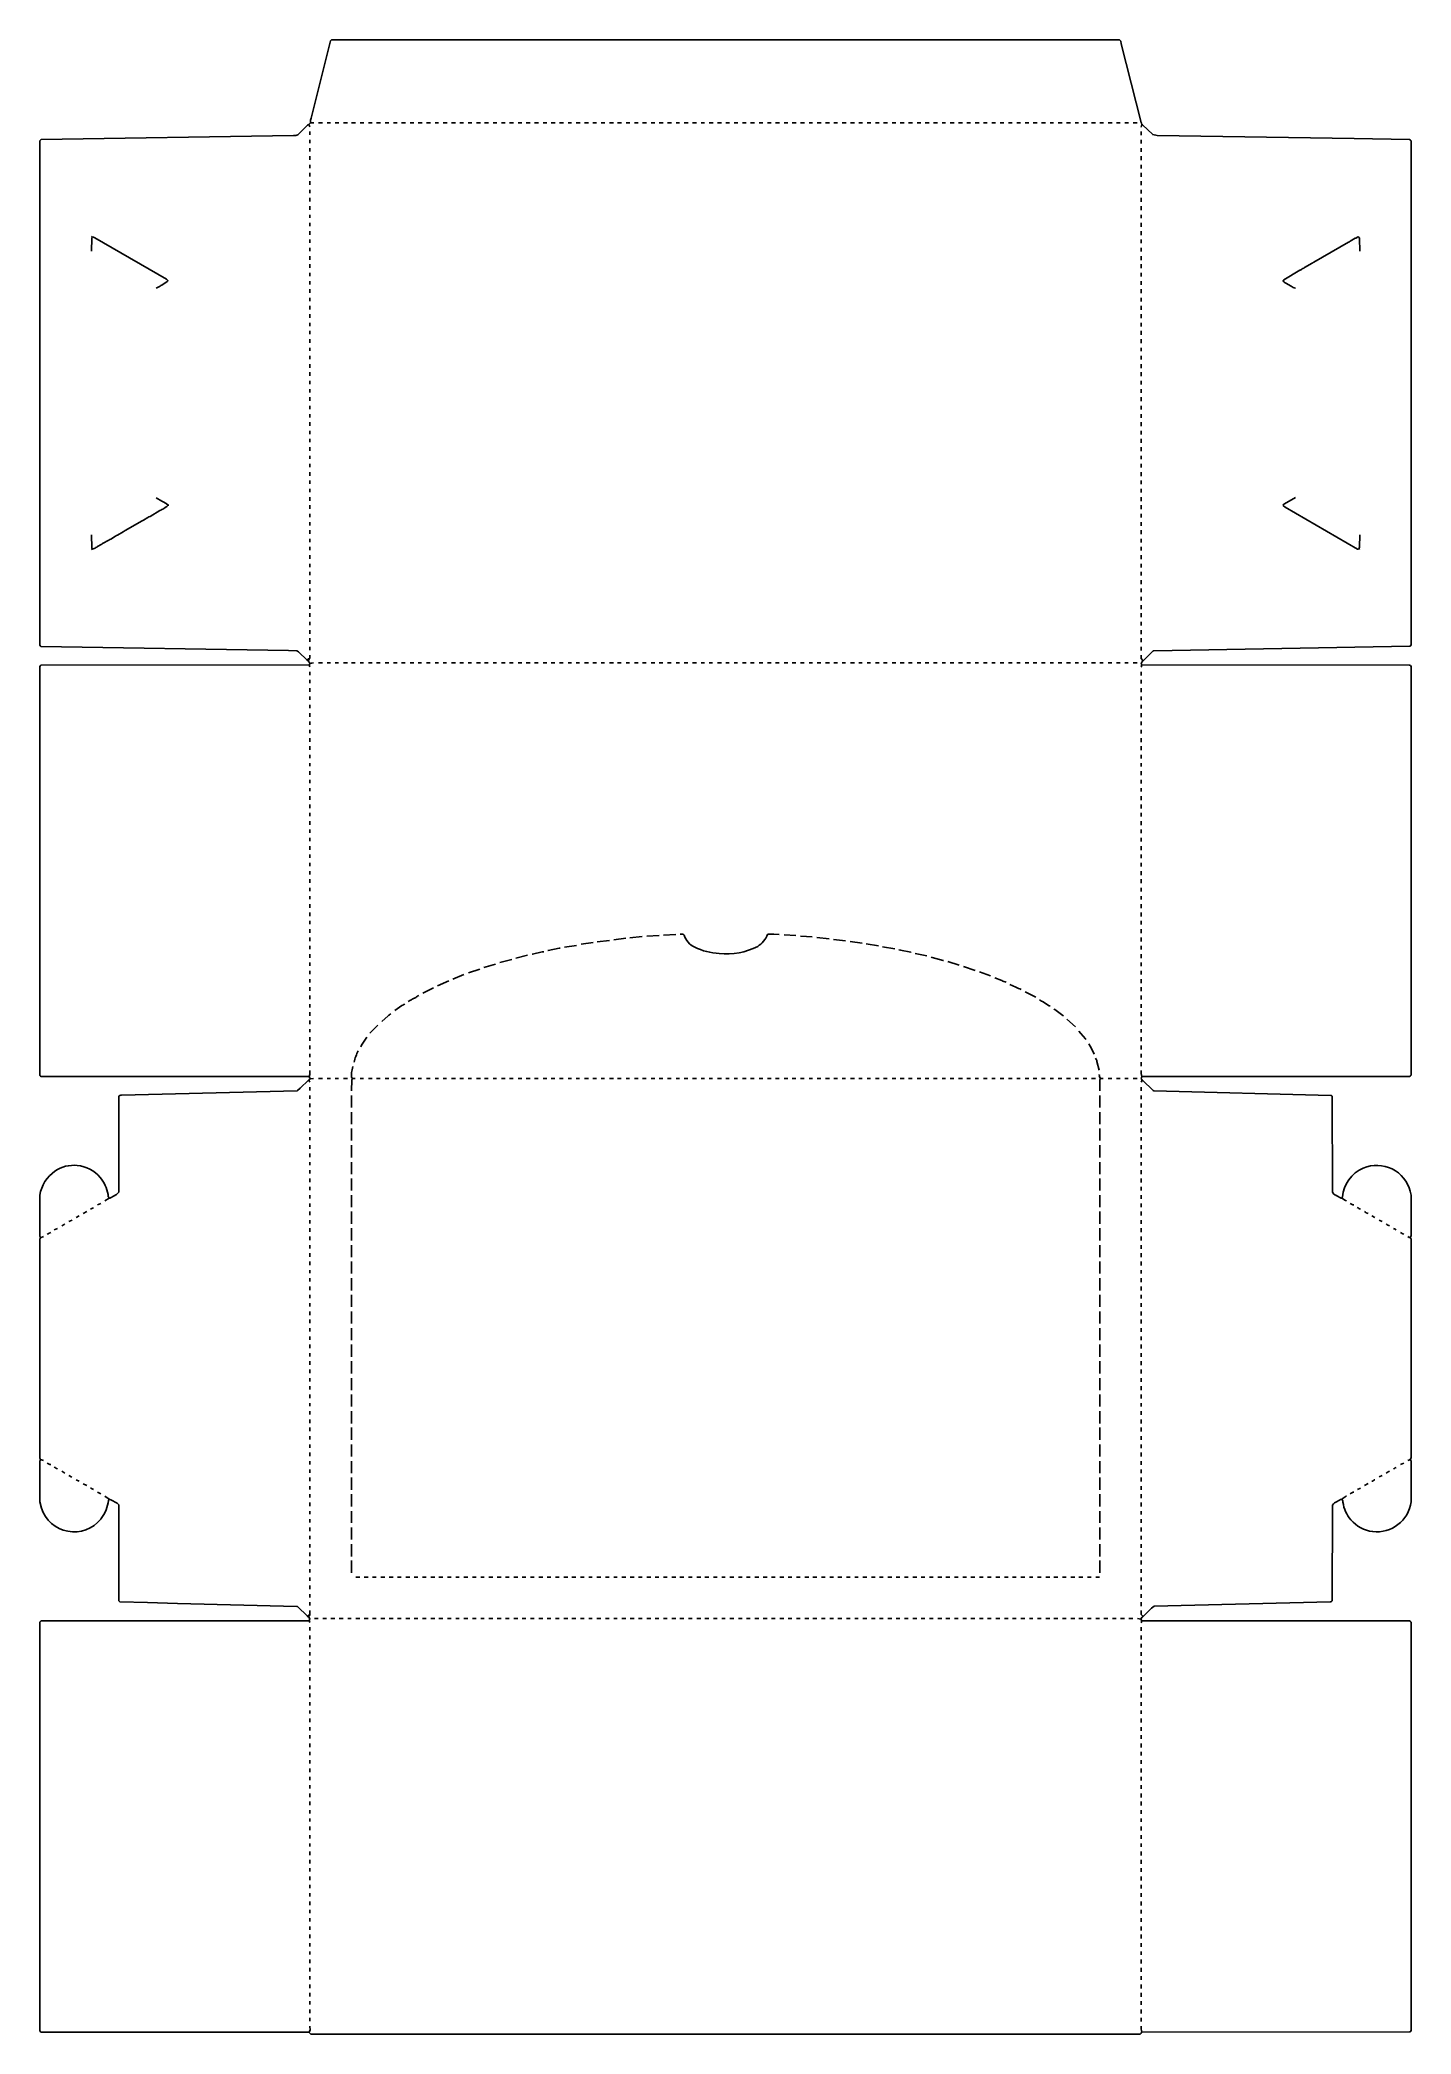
# Model space of a CAD drawing. Extents: x 449 to 4346, y 658 to 6327.
import ezdxf

# ---------------------------------------------------------------- set-up
doc = ezdxf.new("R2010")
doc.units = 0
doc.layers.get('0').update_dxf_attribs({"linetype": 'CONTINUOUS'})

msp = doc.modelspace()

# ---------------------------------------------------------------- linework, layer by layer
at = {"color": 7, "linetype": 'CONTINUOUS'}
for points in [[(3579, 6079), (3581, 6086), (3579.769231, 6089.846154), (3578.517241, 6092.206897), (3522.352941, 6316.088235), (3520.647059, 6322.911765, 0.298037), (3517, 6327), (1278, 6327), (1276, 6325), (1275, 6324), (1219.647059, 6104.088235), (1218.439024, 6098.95122), (1218, 6091)], [(1217, 4554), (1211, 4562, -0.618034), (1209, 4564), (1183.7602, 4587.750208, 0.110228), (1178.979245, 4590.522642), (1155.992068, 4591.508192), (452, 4603), (449, 4606), (449, 6040, -0.26959), (453.013866, 6043.514682), (1170.040984, 6055.54918, 0.150416), (1181.9, 6057.2), (1207, 6082, -0.162278), (1213, 6086), (1218, 6091), (1228, 6091)], [(1216, 6080, 0.085094), (1213, 6086)], [(3581, 4550), (3579, 4554), (3581, 4558), (3584, 4562), (3584.9, 4562.2), (3611, 4588), (3612, 4589, -0.137601), (3615.020755, 4590.522642), (4341.978351, 4603.476289, 0.268338), (4346, 4607), (4346, 6040, 0.24841), (4340.985739, 6043.515125), (4184.007932, 6046.491808), (3623.959016, 6055.54918), (3611.846154, 6057.769231), (3582.534442, 6085.501188), (3581, 6086)], [(779, 5621), (788.9, 5626.2, 0.06304), (793.1, 5628.8), (795.9, 5630.2), (811, 5640), (812, 5641), (813, 5643), (809, 5647), (629.9, 5749.8), (605.1, 5764.2, 0.079039), (598, 5767), (596, 5769)], [(4017, 5621, -0.09184), (4004.9, 5626.8), (3990.195122, 5635.243902, -0.146176), (3982, 5643), (3984, 5645), (4030, 5672), (4031.1, 5672.8, 0.067868), (4038, 5677, 0.129316), (4043.1, 5679.8), (4064.9, 5692.2, 0.113019), (4069, 5695), (4069.9, 5695.2), (4168, 5752, 0.129316), (4173.1, 5754.8), (4187, 5763, 0.133925), (4194, 5767, -0.421676), (4199.513869, 5761.986861), (4200, 5726)], [(596, 4877), (598, 4879, 0.134311), (608, 4884, 0.129316), (613.1, 4886.8), (622.9, 4892.2, 0.113019), (627, 4895), (645, 4905, -0.079147), (651, 4908), (664, 4916, -0.079147), (670, 4919), (686.1, 4928.8, 0.089283), (691, 4932), (740.1, 4959.8, 0.118981), (743, 4962), (756, 4969, -0.079147), (762, 4972), (790, 4989, 0.129316), (795.1, 4991.8, 0.066502), (814, 5004)], [(815, 5004), (814, 5004), (807.804878, 5008.756098), (788.9, 5019.8), (786.153846, 5021.230769, 0.079161), (779, 5025)], [(4198, 4880), (4194, 4879), (3988.195122, 4998.243902), (3983, 5002, -0.522041), (3986, 5008), (4017, 5026)], [(1217, 3374), (1214, 3380), (453.000655, 3380.499343, -0.215388), (449, 3383), (449, 4546), (451.9, 4549.3), (1214, 4550, -0.150174), (1217, 4554), (1217.9, 4554.2), (1221.06, 4555.58), (1227, 4556)], [(3581, 3380), (4340.999344, 3380.499342, 0.187227), (4346, 3384), (4346, 4546, 0.252112), (4340.999344, 4549.500658), (3581, 4550), (3580.2, 4547.9, 0.113888), (3579, 4544)], [(2269, 3785), (2277, 3785), (2280, 3782, 0.201393), (2309.9, 3747.8, 0.094156), (2379.959016, 3729.54918, 0.144938), (2489, 3750, 0.15877), (2517, 3784), (2518, 3785), (2535.029183, 3784.466926), (2550, 3784)], [(3195, 3648, -0.065348), (3182.9, 3652.7), (3163, 3661)], [(3238, 3628, -0.064861), (3223.1, 3634.2), (3206, 3642)], [(1458, 3568), (1478, 3582, 0.162817), (1483, 3585), (1486, 3586)], [(1496, 3593), (1502, 3597, 0.129316), (1507.1, 3599.8), (1517, 3605, -0.09805), (1526, 3610)], [(3320, 3581), (3317.206897, 3581.517241), (3298.153846, 3593.230769), (3295.846154, 3594.769231, 0.072242), (3290, 3598)], [(1421, 3537), (1439, 3553, -0.105075), (1446, 3558)], [(1342, 3421, -0.07166), (1354, 3453)], [(3459, 3398), (3453.3, 3423.1, 0.113066), (3449, 3432)], [(634, 3027), (646, 3034), (648, 3034), (661.9, 3042.2), (663, 3043, -0.120666), (667, 3045), (668, 3046), (673, 3051), (673.498162, 3322.998175, -0.376939), (681.011351, 3327.511892), (1179.982192, 3339.480822), (1181, 3340), (1189, 3347), (1212.1, 3369.7), (1214, 3370, -0.150174), (1217, 3374), (1227, 3375)], [(1214, 3380, -0.079246), (1216.5, 3386), (1216, 3397)], [(1216, 3364), (1215.2, 3366.1, -0.113888), (1214, 3370)], [(3461, 3339), (3461.484404, 3370.985321), (3463, 3375, -0.201951), (3460, 3386)], [(4162, 3027), (4159.088235, 3027.352941), (4149, 3034), (4147.1, 3034.3), (4133.1, 3042.2), (4131.9, 3042.8, -0.165104), (4122.498169, 3051.001818), (4122, 3324), (4119.1, 3326.2), (4117.911765, 3326.647059), (3615.06599, 3339.923858), (3612.846154, 3340.769231), (3582.758472, 3369.750144), (3582, 3370), (3580.2, 3373.1), (3579, 3376), (3580, 3377), (3581, 3378), (3581, 3380, -0.09541), (3579, 3397)], [(3579, 3364, 0.079147), (3582, 3370)], [(646, 3034), (645.769231, 3034.846154), (643.42, 3039.06), (642.58, 3044.94, 0.139968), (620.247059, 3093.211765, 0.19872), (555.053846, 3127.430769, 0.178744), (491.9, 3111.2, 0.208453), (449, 3043), (449, 2926, -0.120666), (451, 2922, -0.120666), (449, 2918), (449, 2295, -0.120666), (451, 2291, -0.120666), (449, 2287), (449, 2171), (453.352941, 2153.088235, 0.59528), (622, 2122), (623, 2124, 0.144383), (643.8, 2175.1), (646, 2179)], [(4344, 2922, -0.165541), (4346, 2927), (4346, 3043), (4343.615385, 3053.923077, 0.458177), (4210.1, 3119.8, 0.271406), (4151, 3038, 0.120666), (4149, 3034)], [(593, 3003), (597, 3005, -0.120666), (601, 3007)], [(4202, 3003, -0.070776), (4193, 3008)], [(511, 2956, 0.093395), (520, 2961)], [(4224, 2991, -0.134311), (4214, 2996)], [(4264, 2968, -0.099319), (4255, 2972)], [(4285, 2956, -0.144467), (4275, 2961)], [(4304, 2944), (4298.846154, 2946.769231, 0.092595), (4296, 2948)], [(470, 2932, 0.162817), (475, 2935), (480, 2937)], [(4149, 2179), (4151.615385, 2173.923077), (4152.384615, 2170.076923, 0.146892), (4174.76, 2119.82, 0.185043), (4236.94, 2086.58, 0.409353), (4346, 2171), (4346, 2287, -0.120666), (4344, 2291, -0.165541), (4346, 2296), (4346, 2918, -0.120666), (4344, 2922, -0.145017), (4337, 2925)], [(4325, 2932, -0.070776), (4316, 2937)], [(499, 2265, -0.070776), (490, 2270)], [(4296, 2265, 0.129316), (4301.1, 2267.8), (4304, 2269)], [(4337, 2289), (4339.1, 2289.8, -0.138157), (4344, 2291)], [(561, 2230, -0.099319), (552, 2234)], [(4275, 2253), (4281, 2256, -0.145376), (4285, 2258)], [(601, 2206), (595.846154, 2208.769231, 0.092595), (593, 2210)], [(1214, 1833), (1214.8, 1835.1, 0.134904), (1216, 1839), (1212, 1844, -0.618034), (1210, 1846), (1181.153846, 1873.230769), (1178.951475, 1874.05377), (839.988649, 1882.511892), (755.011351, 1884.488108), (676, 1887), (673, 1890), (673, 2163), (669, 2167), (650.9, 2176.8), (646, 2179), (634, 2187)], [(3578, 1838), (3578.2, 1838.9), (3582, 1843, 0.184026), (3584, 1846), (3585, 1846), (3607, 1868), (3608, 1869), (3616.012803, 1874.513495), (4116.985739, 1886.484875, 0.238611), (4121.501838, 1890.001825), (4122.498162, 2161.998175, -0.165745), (4135.9, 2172.2, -0.071976), (4149, 2179), (4150.1, 2179.8), (4161.1, 2186.8), (4162, 2187)], [(4173, 2194), (4175.9, 2195.3, -0.066731), (4183, 2199)], [(1216, 1828), (1214, 1833), (453.000655, 1832.500657, 0.271463), (449, 1829), (449, 667), (452, 664), (1214, 664), (1214, 663), (1219, 658), (3576, 658, 0.087559), (3581, 664), (4341.999345, 664.499343, 0.271463), (4346, 668), (4346, 1829, 0.252112), (4340.999344, 1832.500658), (3581, 1833), (3580.2, 1830.9, 0.113888), (3579, 1827)], [(1214, 664, -0.162817), (1217, 669), (1216, 681)], [(3581, 664, -0.09541), (3579, 681)]]:
    msp.add_lwpolyline(points, format="xyb", dxfattribs=at)
for points in [[(1216, 6057), (1216, 6067)], [(1241, 6091), (1252, 6091)], [(1265, 6091), (1275, 6091)], [(1288, 6091), (1299, 6091)], [(1312, 6091), (1323, 6091)], [(1335, 6091), (1346, 6091)], [(1359, 6091), (1370, 6091)], [(1383, 6091), (1393, 6091)], [(1406, 6091), (1417, 6091)], [(1430, 6091), (1441, 6091)], [(1454, 6091), (1464, 6091)], [(1477, 6091), (1488, 6091)], [(1501, 6091), (1512, 6091)], [(1524, 6091), (1535, 6091)], [(1548, 6091), (1559, 6091)], [(1572, 6091), (1582, 6091)], [(1595, 6091), (1606, 6091)], [(1619, 6091), (1630, 6091)], [(1642, 6091), (1653, 6091)], [(1666, 6091), (1677, 6091)], [(1690, 6091), (1701, 6091)], [(1713, 6091), (1724, 6091)], [(1737, 6091), (1748, 6091)], [(1761, 6091), (1771, 6091)], [(1784, 6091), (1795, 6091)], [(1808, 6091), (1819, 6091)], [(1831, 6091), (1842, 6091)], [(1855, 6091), (1866, 6091)], [(1879, 6091), (1890, 6091)], [(1902, 6091), (1913, 6091)], [(1926, 6091), (1937, 6091)], [(1950, 6091), (1960, 6091)], [(1973, 6091), (1984, 6091)], [(1997, 6091), (2008, 6091)], [(2020, 6091), (2031, 6091)], [(2044, 6091), (2055, 6091)], [(2068, 6091), (2079, 6091)], [(2091, 6091), (2102, 6091)], [(2115, 6091), (2126, 6091)], [(2139, 6091), (2149, 6091)], [(2162, 6091), (2173, 6091)], [(2186, 6091), (2197, 6091)], [(2209, 6091), (2220, 6091)], [(2233, 6091), (2244, 6091)], [(2257, 6091), (2267, 6091)], [(2280, 6091), (2291, 6091)], [(2304, 6091), (2315, 6091)], [(2328, 6091), (2338, 6091)], [(2351, 6091), (2362, 6091)], [(2375, 6091), (2386, 6091)], [(2398, 6091), (2409, 6091)], [(2422, 6091), (2433, 6091)], [(2446, 6091), (2456, 6091)], [(2469, 6091), (2480, 6091)], [(2493, 6091), (2504, 6091)], [(2517, 6091), (2527, 6091)], [(2540, 6091), (2551, 6091)], [(2564, 6091), (2575, 6091)], [(2587, 6091), (2598, 6091)], [(2611, 6091), (2622, 6091)], [(2635, 6091), (2645, 6091)], [(2658, 6091), (2669, 6091)], [(2682, 6091), (2693, 6091)], [(2705, 6091), (2716, 6091)], [(2729, 6091), (2740, 6091)], [(2753, 6091), (2764, 6091)], [(2776, 6091), (2787, 6091)], [(2800, 6091), (2811, 6091)], [(2824, 6091), (2834, 6091)], [(2847, 6091), (2858, 6091)], [(2871, 6091), (2882, 6091)], [(2894, 6091), (2905, 6091)], [(2918, 6091), (2929, 6091)], [(2942, 6091), (2953, 6091)], [(2965, 6091), (2976, 6091)], [(2989, 6091), (3000, 6091)], [(3013, 6091), (3023, 6091)], [(3036, 6091), (3047, 6091)], [(3060, 6091), (3071, 6091)], [(3083, 6091), (3094, 6091)], [(3107, 6091), (3118, 6091)], [(3131, 6091), (3141, 6091)], [(3154, 6091), (3165, 6091)], [(3178, 6091), (3189, 6091)], [(3202, 6091), (3212, 6091)], [(3225, 6091), (3236, 6091)], [(3249, 6091), (3260, 6091)], [(3272, 6091), (3283, 6091)], [(3296, 6091), (3307, 6091)], [(3320, 6091), (3330, 6091)], [(3343, 6091), (3354, 6091)], [(3367, 6091), (3378, 6091)], [(3391, 6091), (3401, 6091)], [(3414, 6091), (3425, 6091)], [(3438, 6091), (3449, 6091)], [(3461, 6091), (3472, 6091)], [(3485, 6091), (3496, 6091)], [(3509, 6091), (3519, 6091)], [(3532, 6091), (3543, 6091)], [(3556, 6091), (3567, 6091)], [(3579, 6056), (3579, 6067)], [(1216, 6033), (1216, 6043)], [(1216, 6010), (1216, 6019)], [(3579, 6032), (3579, 6043)], [(3579, 6009), (3579, 6019)], [(1216, 5986), (1216, 5996)], [(1216, 5962), (1216, 5972)], [(3579, 5985), (3579, 5996)], [(3579, 5961), (3579, 5972)], [(1216, 5939), (1216, 5949)], [(1216, 5915), (1216, 5925)], [(1216, 5891), (1216, 5901)], [(3579, 5938), (3579, 5949)], [(3579, 5914), (3579, 5925)], [(3579, 5890), (3579, 5901)], [(1216, 5868), (1216, 5878)], [(1216, 5844), (1216, 5854)], [(3579, 5867), (3579, 5878)], [(3579, 5843), (3579, 5854)], [(1216, 5821), (1216, 5830)], [(1216, 5797), (1216, 5807)], [(1216, 5773), (1216, 5783)], [(3579, 5820), (3579, 5830)], [(3579, 5796), (3579, 5807)], [(3579, 5772), (3579, 5783)], [(596, 5726), (596.486505, 5762.987197), (598, 5767)], [(1216, 5750), (1216, 5760)], [(1216, 5726), (1216, 5736)], [(3579, 5749), (3579, 5760)], [(3579, 5725), (3579, 5736)], [(1216, 5702), (1216, 5712)], [(1216, 5679), (1216, 5689)], [(3579, 5701), (3579, 5712)], [(3579, 5678), (3579, 5689)], [(1216, 5655), (1216, 5665)], [(1216, 5632), (1216, 5641)], [(1216, 5608), (1216, 5618)], [(3579, 5654), (3579, 5665)], [(3579, 5631), (3579, 5641)], [(3579, 5607), (3579, 5618)], [(1216, 5584), (1216, 5594)], [(1216, 5561), (1216, 5571)], [(3579, 5583), (3579, 5594)], [(3579, 5560), (3579, 5571)], [(1216, 5537), (1216, 5547)], [(1216, 5513), (1216, 5523)], [(1216, 5490), (1216, 5500)], [(3579, 5536), (3579, 5547)], [(3579, 5512), (3579, 5523)], [(3579, 5489), (3579, 5500)], [(1216, 5466), (1216, 5476)], [(1216, 5443), (1216, 5452)], [(3579, 5465), (3579, 5476)], [(3579, 5442), (3579, 5452)], [(1216, 5419), (1216, 5429)], [(1216, 5395), (1216, 5405)], [(3579, 5418), (3579, 5429)], [(3579, 5394), (3579, 5405)], [(1216, 5372), (1216, 5382)], [(1216, 5348), (1216, 5358)], [(1216, 5325), (1216, 5334)], [(3579, 5371), (3579, 5382)], [(3579, 5347), (3579, 5358)], [(3579, 5324), (3579, 5334)], [(1216, 5301), (1216, 5311)], [(1216, 5277), (1216, 5287)], [(3579, 5300), (3579, 5311)], [(3579, 5276), (3579, 5287)], [(1216, 5254), (1216, 5263)], [(1216, 5230), (1216, 5240)], [(1216, 5206), (1216, 5216)], [(3579, 5253), (3579, 5263)], [(3579, 5229), (3579, 5240)], [(3579, 5205), (3579, 5216)], [(1216, 5183), (1216, 5193)], [(1216, 5159), (1216, 5169)], [(3579, 5182), (3579, 5193)], [(3579, 5158), (3579, 5169)], [(1216, 5136), (1216, 5145)], [(1216, 5112), (1216, 5122)], [(3579, 5135), (3579, 5145)], [(3579, 5111), (3579, 5122)], [(1216, 5088), (1216, 5098)], [(1216, 5065), (1216, 5074)], [(1216, 5041), (1216, 5051)], [(3579, 5087), (3579, 5098)], [(3579, 5064), (3579, 5074)], [(3579, 5040), (3579, 5051)], [(1216, 5017), (1216, 5027)], [(1216, 4994), (1216, 5004)], [(3579, 5016), (3579, 5027)], [(3579, 4993), (3579, 5004)], [(1216, 4970), (1216, 4980)], [(1216, 4947), (1216, 4956)], [(1216, 4923), (1216, 4933)], [(3579, 4969), (3579, 4980)], [(3579, 4946), (3579, 4956)], [(3579, 4922), (3579, 4933)], [(598, 4879), (597.8, 4879.9), (596.486505, 4883.012803), (596, 4920)], [(1216, 4899), (1216, 4909)], [(1216, 4876), (1216, 4886)], [(3579, 4898), (3579, 4909)], [(3579, 4875), (3579, 4886)], [(4199, 4878), (4198, 4880), (4198.3, 4881.9), (4199.514264, 4885.013493), (4200, 4920)], [(1216, 4852), (1216, 4862)], [(1216, 4828), (1216, 4838)], [(3579, 4851), (3579, 4862)], [(3579, 4827), (3579, 4838)], [(1216, 4805), (1216, 4815)], [(1216, 4781), (1216, 4791)], [(1216, 4758), (1216, 4767)], [(3579, 4804), (3579, 4815)], [(3579, 4780), (3579, 4791)], [(3579, 4757), (3579, 4767)], [(1216, 4734), (1216, 4744)], [(1216, 4710), (1216, 4720)], [(3579, 4733), (3579, 4744)], [(3579, 4709), (3579, 4720)], [(1216, 4687), (1216, 4697)], [(1216, 4663), (1216, 4673)], [(1216, 4639), (1216, 4649)], [(3579, 4686), (3579, 4697)], [(3579, 4662), (3579, 4673)], [(3579, 4638), (3579, 4649)], [(1216, 4616), (1216, 4626)], [(1216, 4592), (1216, 4602)], [(3579, 4615), (3579, 4626)], [(3579, 4591), (3579, 4602)], [(1216, 4545), (1214, 4550)], [(1241, 4556), (1252, 4556)], [(1265, 4556), (1275, 4556)], [(1288, 4556), (1298, 4556)], [(1312, 4556), (1323, 4556)], [(1335, 4556), (1345, 4556)], [(1359, 4556), (1369, 4556)], [(1383, 4556), (1393, 4556)], [(1406, 4556), (1416, 4556)], [(1430, 4556), (1441, 4556)], [(1454, 4556), (1464, 4556)], [(1477, 4556), (1487, 4556)], [(1501, 4556), (1512, 4556)], [(1524, 4556), (1534, 4556)], [(1548, 4556), (1558, 4556)], [(1572, 4556), (1582, 4556)], [(1595, 4556), (1605, 4556)], [(1619, 4556), (1630, 4556)], [(1642, 4556), (1653, 4556)], [(1666, 4556), (1676, 4556)], [(1690, 4556), (1701, 4556)], [(1713, 4556), (1723, 4556)], [(1737, 4556), (1747, 4556)], [(1761, 4556), (1771, 4556)], [(1784, 4556), (1794, 4556)], [(1808, 4556), (1819, 4556)], [(1831, 4556), (1842, 4556)], [(1855, 4556), (1865, 4556)], [(1879, 4556), (1890, 4556)], [(1902, 4556), (1912, 4556)], [(1926, 4556), (1936, 4556)], [(1950, 4556), (1960, 4556)], [(1973, 4556), (1983, 4556)], [(1997, 4556), (2008, 4556)], [(2020, 4556), (2031, 4556)], [(2044, 4556), (2054, 4556)], [(2068, 4556), (2079, 4556)], [(2091, 4556), (2101, 4556)], [(2115, 4556), (2125, 4556)], [(2139, 4556), (2149, 4556)], [(2162, 4556), (2172, 4556)], [(2186, 4556), (2197, 4556)], [(2209, 4556), (2219, 4556)], [(2233, 4556), (2243, 4556)], [(2257, 4556), (2267, 4556)], [(2280, 4556), (2290, 4556)], [(2304, 4556), (2315, 4556)], [(2328, 4556), (2338, 4556)], [(2351, 4556), (2361, 4556)], [(2375, 4556), (2386, 4556)], [(2398, 4556), (2408, 4556)], [(2422, 4556), (2432, 4556)], [(2446, 4556), (2456, 4556)], [(2469, 4556), (2479, 4556)], [(2493, 4556), (2504, 4556)], [(2517, 4556), (2527, 4556)], [(2540, 4556), (2550, 4556)], [(2564, 4556), (2575, 4556)], [(2587, 4556), (2597, 4556)], [(2611, 4556), (2621, 4556)], [(2635, 4556), (2645, 4556)], [(2658, 4556), (2668, 4556)], [(2682, 4556), (2693, 4556)], [(2705, 4556), (2716, 4556)], [(2729, 4556), (2739, 4556)], [(2753, 4556), (2764, 4556)], [(2776, 4556), (2786, 4556)], [(2800, 4556), (2810, 4556)], [(2824, 4556), (2834, 4556)], [(2847, 4556), (2857, 4556)], [(2871, 4556), (2882, 4556)], [(2894, 4556), (2905, 4556)], [(2918, 4556), (2928, 4556)], [(2942, 4556), (2953, 4556)], [(2965, 4556), (2975, 4556)], [(2989, 4556), (2999, 4556)], [(3013, 4556), (3023, 4556)], [(3036, 4556), (3046, 4556)], [(3060, 4556), (3071, 4556)], [(3083, 4556), (3094, 4556)], [(3107, 4556), (3117, 4556)], [(3131, 4556), (3141, 4556)], [(3154, 4556), (3164, 4556)], [(3178, 4556), (3189, 4556)], [(3202, 4556), (3212, 4556)], [(3225, 4556), (3235, 4556)], [(3249, 4556), (3260, 4556)], [(3272, 4556), (3282, 4556)], [(3296, 4556), (3306, 4556)], [(3320, 4556), (3330, 4556)], [(3343, 4556), (3353, 4556)], [(3367, 4556), (3378, 4556)], [(3391, 4556), (3401, 4556)], [(3414, 4556), (3424, 4556)], [(3438, 4556), (3449, 4556)], [(3461, 4556), (3471, 4556)], [(3485, 4556), (3495, 4556)], [(3509, 4556), (3519, 4556)], [(3532, 4556), (3542, 4556)], [(3556, 4556), (3567, 4556)], [(3584, 4562), (3583.754098, 4562.795082), (3579, 4568), (3579, 4578)], [(1216, 4521), (1216, 4531)], [(1216, 4498), (1216, 4508)], [(1216, 4474), (1216, 4484)], [(3579, 4520), (3579, 4531)], [(3579, 4497), (3579, 4508)], [(3579, 4473), (3579, 4484)], [(1216, 4451), (1216, 4460)], [(1216, 4427), (1216, 4437)], [(3579, 4450), (3579, 4460)], [(3579, 4426), (3579, 4437)], [(1216, 4403), (1216, 4413)], [(1216, 4380), (1216, 4389)], [(1216, 4356), (1216, 4366)], [(3579, 4402), (3579, 4413)], [(3579, 4379), (3579, 4389)], [(3579, 4355), (3579, 4366)], [(1216, 4332), (1216, 4342)], [(1216, 4309), (1216, 4319)], [(3579, 4331), (3579, 4342)], [(3579, 4308), (3579, 4319)], [(1216, 4285), (1216, 4295)], [(1216, 4262), (1216, 4271)], [(3579, 4284), (3579, 4295)], [(3579, 4261), (3579, 4271)], [(1216, 4238), (1216, 4248)], [(1216, 4214), (1216, 4224)], [(1216, 4191), (1216, 4200)], [(3579, 4237), (3579, 4248)], [(3579, 4213), (3579, 4224)], [(3579, 4190), (3579, 4200)], [(1216, 4167), (1216, 4177)], [(1216, 4143), (1216, 4153)], [(3579, 4166), (3579, 4177)], [(3579, 4142), (3579, 4153)], [(1216, 4120), (1216, 4130)], [(1216, 4096), (1216, 4106)], [(1216, 4073), (1216, 4082)], [(3579, 4119), (3579, 4130)], [(3579, 4095), (3579, 4106)], [(3579, 4072), (3579, 4082)], [(1216, 4049), (1216, 4059)], [(1216, 4025), (1216, 4035)], [(3579, 4048), (3579, 4059)], [(3579, 4024), (3579, 4035)], [(1216, 4002), (1216, 4011)], [(1216, 3978), (1216, 3988)], [(3579, 4001), (3579, 4011)], [(3579, 3977), (3579, 3988)], [(1216, 3954), (1216, 3964)], [(1216, 3931), (1216, 3941)], [(1216, 3907), (1216, 3917)], [(3579, 3953), (3579, 3964)], [(3579, 3930), (3579, 3941)], [(3579, 3906), (3579, 3917)], [(1216, 3884), (1216, 3893)], [(1216, 3860), (1216, 3870)], [(3579, 3883), (3579, 3893)], [(3579, 3859), (3579, 3870)], [(1216, 3836), (1216, 3846)], [(1216, 3813), (1216, 3823)], [(1216, 3789), (1216, 3799)], [(3579, 3835), (3579, 3846)], [(3579, 3812), (3579, 3823)], [(3579, 3788), (3579, 3799)], [(1216, 3765), (1216, 3775)], [(1216, 3742), (1216, 3752)], [(1893, 3738), (1893.9, 3738.2), (1925.088235, 3744.647059), (1928, 3745)], [(1940, 3748), (1974, 3753)], [(1987, 3756), (2021, 3761)], [(2033, 3763), (2068, 3767)], [(2080, 3769), (2114, 3773)], [(2126, 3774), (2161, 3778)], [(2174, 3779), (2209, 3781)], [(2221, 3782), (2256, 3784)], [(2597, 3781), (2564, 3783)], [(2644, 3777), (2612.037931, 3779.455172), (2611, 3780)], [(2692, 3772), (2657, 3775)], [(2739, 3766), (2704, 3770)], [(2786, 3759), (2752, 3764)], [(2832, 3752), (2797, 3757)], [(2879, 3743), (2844, 3749)], [(3579, 3764), (3579, 3775)], [(3579, 3741), (3579, 3752)], [(1216, 3718), (1216, 3728)], [(1216, 3695), (1216, 3704)], [(1667, 3675), (1699, 3685)], [(1711, 3690), (1744, 3700)], [(1756, 3704), (1790, 3713)], [(1802, 3717), (1835, 3725)], [(1848, 3728), (1848.9, 3728.2), (1876.067568, 3734.594595), (1881, 3735)], [(2925, 3733), (2924.1, 3733.2), (2894.932432, 3739.594595), (2890, 3740)], [(2970, 3723), (2937, 3730)], [(3017, 3710), (3016.1, 3710.2), (2984.911765, 3718.647059), (2982, 3719)], [(3062, 3697), (3029, 3707)], [(3107, 3682), (3074, 3693)], [(3579, 3717), (3579, 3728)], [(3579, 3694), (3579, 3704)], [(1216, 3671), (1216, 3681)], [(1216, 3647), (1216, 3657)], [(1216, 3624), (1216, 3634)], [(1537, 3617), (1568, 3632)], [(1579, 3638), (1611, 3652)], [(1623, 3657), (1654, 3670)], [(3151, 3666), (3119, 3678)], [(3579, 3670), (3579, 3681)], [(3579, 3646), (3579, 3657)], [(3579, 3623), (3579, 3634)], [(1216, 3600), (1216, 3610)], [(1216, 3576), (1216, 3586)], [(3279, 3606), (3249, 3621)], [(3358, 3553), (3356.2, 3553.4), (3333.153846, 3570.230769), (3331, 3572)], [(3579, 3599), (3579, 3610)], [(3579, 3575), (3579, 3586)], [(1216, 3553), (1216, 3563)], [(1216, 3529), (1216, 3539)], [(1216, 3506), (1216, 3515)], [(1387, 3503), (1409, 3526)], [(3392, 3521), (3368, 3543)], [(3579, 3552), (3579, 3563)], [(3579, 3528), (3579, 3539)], [(3579, 3505), (3579, 3515)], [(1216, 3482), (1216, 3492)], [(1216, 3458), (1216, 3468)], [(1361, 3465), (1362.8, 3469.1), (1376, 3489), (1378, 3492)], [(3422, 3485), (3420.230769, 3487.153846), (3407.752941, 3502.788235), (3402, 3509)], [(3445, 3444), (3443.2, 3448.1), (3433.769231, 3466.846154), (3430, 3473)], [(3579, 3481), (3579, 3492)], [(3579, 3457), (3579, 3468)], [(1216, 3435), (1216, 3445)], [(1216, 3411), (1216, 3421)], [(1335, 3339), (1335.484404, 3370.985321), (1337, 3375), (1335, 3378), (1335, 3392), (1336.42, 3398.94), (1338, 3409)], [(3579, 3434), (3579, 3445)], [(3579, 3410), (3579, 3421)], [(1216, 3340), (1216, 3350)], [(1241, 3375), (1252, 3375)], [(1265, 3375), (1275, 3375)], [(1288, 3375), (1298, 3375)], [(1312, 3375), (1323, 3375)], [(1337, 3375), (1345, 3375)], [(1359, 3375), (1369, 3375)], [(1383, 3375), (1393, 3375)], [(1406, 3375), (1416, 3375)], [(1430, 3375), (1441, 3375)], [(1454, 3375), (1464, 3375)], [(1477, 3375), (1487, 3375)], [(1501, 3375), (1512, 3375)], [(1524, 3375), (1534, 3375)], [(1548, 3375), (1558, 3375)], [(1572, 3375), (1582, 3375)], [(1595, 3375), (1605, 3375)], [(1619, 3375), (1630, 3375)], [(1642, 3375), (1653, 3375)], [(1666, 3375), (1676, 3375)], [(1690, 3375), (1701, 3375)], [(1713, 3375), (1723, 3375)], [(1737, 3375), (1747, 3375)], [(1761, 3375), (1771, 3375)], [(1784, 3375), (1794, 3375)], [(1808, 3375), (1819, 3375)], [(1831, 3375), (1842, 3375)], [(1855, 3375), (1865, 3375)], [(1879, 3375), (1890, 3375)], [(1902, 3375), (1912, 3375)], [(1926, 3375), (1936, 3375)], [(1950, 3375), (1960, 3375)], [(1973, 3375), (1983, 3375)], [(1997, 3375), (2008, 3375)], [(2020, 3375), (2031, 3375)], [(2044, 3375), (2054, 3375)], [(2068, 3375), (2079, 3375)], [(2091, 3375), (2101, 3375)], [(2115, 3375), (2125, 3375)], [(2139, 3375), (2149, 3375)], [(2162, 3375), (2172, 3375)], [(2186, 3375), (2197, 3375)], [(2209, 3375), (2219, 3375)], [(2233, 3375), (2243, 3375)], [(2257, 3375), (2267, 3375)], [(2280, 3375), (2290, 3375)], [(2304, 3375), (2315, 3375)], [(2328, 3375), (2338, 3375)], [(2351, 3375), (2361, 3375)], [(2375, 3375), (2386, 3375)], [(2398, 3375), (2408, 3375)], [(2422, 3375), (2432, 3375)], [(2446, 3375), (2456, 3375)], [(2469, 3375), (2479, 3375)], [(2493, 3375), (2504, 3375)], [(2517, 3375), (2527, 3375)], [(2540, 3375), (2550, 3375)], [(2564, 3375), (2575, 3375)], [(2587, 3375), (2597, 3375)], [(2611, 3375), (2621, 3375)], [(2635, 3375), (2645, 3375)], [(2658, 3375), (2668, 3375)], [(2682, 3375), (2693, 3375)], [(2705, 3375), (2716, 3375)], [(2729, 3375), (2739, 3375)], [(2753, 3375), (2764, 3375)], [(2776, 3375), (2786, 3375)], [(2800, 3375), (2810, 3375)], [(2824, 3375), (2834, 3375)], [(2847, 3375), (2857, 3375)], [(2871, 3375), (2882, 3375)], [(2894, 3375), (2905, 3375)], [(2918, 3375), (2928, 3375)], [(2942, 3375), (2953, 3375)], [(2965, 3375), (2975, 3375)], [(2989, 3375), (2999, 3375)], [(3013, 3375), (3023, 3375)], [(3036, 3375), (3046, 3375)], [(3060, 3375), (3071, 3375)], [(3083, 3375), (3094, 3375)], [(3107, 3375), (3117, 3375)], [(3131, 3375), (3141, 3375)], [(3154, 3375), (3164, 3375)], [(3178, 3375), (3189, 3375)], [(3202, 3375), (3212, 3375)], [(3225, 3375), (3235, 3375)], [(3249, 3375), (3260, 3375)], [(3272, 3375), (3282, 3375)], [(3296, 3375), (3306, 3375)], [(3320, 3375), (3330, 3375)], [(3343, 3375), (3353, 3375)], [(3367, 3375), (3378, 3375)], [(3391, 3375), (3401, 3375)], [(3414, 3375), (3424, 3375)], [(3438, 3375), (3449, 3375)], [(3463, 3375), (3471, 3375)], [(3485, 3375), (3495, 3375)], [(3509, 3375), (3519, 3375)], [(3532, 3375), (3542, 3375)], [(3556, 3375), (3567, 3375)], [(3579, 3339), (3579, 3350)], [(1216, 3317), (1216, 3326)], [(1216, 3293), (1216, 3303)], [(1335, 3292), (1335, 3326)], [(3461, 3292), (3461, 3326)], [(3579, 3316), (3579, 3326)], [(3579, 3292), (3579, 3303)], [(1216, 3269), (1216, 3279)], [(1216, 3246), (1216, 3256)], [(1216, 3222), (1216, 3232)], [(1335, 3245), (1335, 3279)], [(1335, 3198), (1335, 3232)], [(3461, 3245), (3461, 3279)], [(3461, 3198), (3461, 3232)], [(3579, 3268), (3579, 3279)], [(3579, 3245), (3579, 3256)], [(3579, 3221), (3579, 3232)], [(1216, 3199), (1216, 3208)], [(1216, 3175), (1216, 3185)], [(1335, 3150), (1335, 3185)], [(3461, 3150), (3461, 3185)], [(3579, 3198), (3579, 3208)], [(3579, 3174), (3579, 3185)], [(1216, 3151), (1216, 3161)], [(1216, 3128), (1216, 3137)], [(1335, 3103), (1335, 3137)], [(3461, 3103), (3461, 3137)], [(3579, 3150), (3579, 3161)], [(3579, 3127), (3579, 3137)], [(1216, 3104), (1216, 3114)], [(1216, 3080), (1216, 3090)], [(1216, 3057), (1216, 3067)], [(1335, 3056), (1335, 3090)], [(3461, 3056), (3461, 3090)], [(3579, 3103), (3579, 3114)], [(3579, 3079), (3579, 3090)], [(3579, 3056), (3579, 3067)], [(613, 3015), (622, 3019)], [(1216, 3033), (1216, 3043)], [(1216, 3010), (1216, 3019)], [(1335, 3009), (1335, 3043)], [(3461, 3009), (3461, 3043)], [(3579, 3032), (3579, 3043)], [(3579, 3009), (3579, 3019)], [(4183, 3015), (4180.088235, 3015.352941), (4173, 3019)], [(490, 2944), (499, 2948)], [(531, 2968), (541, 2972)], [(552, 2979), (561, 2984)], [(572, 2991), (582, 2996)], [(1216, 2986), (1216, 2996)], [(1216, 2962), (1216, 2972)], [(1216, 2939), (1216, 2949)], [(1335, 2961), (1335, 2996)], [(1335, 2914), (1335, 2949)], [(3461, 2961), (3461, 2996)], [(3461, 2914), (3461, 2949)], [(3579, 2985), (3579, 2996)], [(3579, 2961), (3579, 2972)], [(3579, 2938), (3579, 2949)], [(4243, 2979), (4234, 2984)], [(451, 2922), (459, 2925)], [(1216, 2915), (1216, 2925)], [(1216, 2891), (1216, 2901)], [(1335, 2867), (1335, 2901)], [(3461, 2867), (3461, 2901)], [(3579, 2914), (3579, 2925)], [(3579, 2890), (3579, 2901)], [(1216, 2868), (1216, 2878)], [(1216, 2844), (1216, 2854)], [(1335, 2820), (1335, 2854)], [(3461, 2820), (3461, 2854)], [(3579, 2867), (3579, 2878)], [(3579, 2843), (3579, 2854)], [(1216, 2821), (1216, 2830)], [(1216, 2797), (1216, 2807)], [(1216, 2773), (1216, 2783)], [(1335, 2772), (1335, 2807)], [(3461, 2772), (3461, 2807)], [(3579, 2820), (3579, 2830)], [(3579, 2796), (3579, 2807)], [(3579, 2772), (3579, 2783)], [(1216, 2750), (1216, 2760)], [(1216, 2726), (1216, 2736)], [(1335, 2725), (1335, 2760)], [(3461, 2725), (3461, 2760)], [(3579, 2749), (3579, 2760)], [(3579, 2725), (3579, 2736)], [(1216, 2702), (1216, 2712)], [(1216, 2679), (1216, 2689)], [(1216, 2655), (1216, 2665)], [(1335, 2678), (1335, 2712)], [(1335, 2631), (1335, 2665)], [(3461, 2678), (3461, 2712)], [(3461, 2631), (3461, 2665)], [(3579, 2701), (3579, 2712)], [(3579, 2678), (3579, 2689)], [(3579, 2654), (3579, 2665)], [(1216, 2632), (1216, 2641)], [(1216, 2608), (1216, 2618)], [(1335, 2583), (1335, 2618)], [(3461, 2583), (3461, 2618)], [(3579, 2631), (3579, 2641)], [(3579, 2607), (3579, 2618)], [(1216, 2584), (1216, 2594)], [(1216, 2561), (1216, 2571)], [(1335, 2536), (1335, 2571)], [(3461, 2536), (3461, 2571)], [(3579, 2583), (3579, 2594)], [(3579, 2560), (3579, 2571)], [(1216, 2537), (1216, 2547)], [(1216, 2513), (1216, 2523)], [(1216, 2490), (1216, 2500)], [(1335, 2489), (1335, 2523)], [(3461, 2489), (3461, 2523)], [(3579, 2536), (3579, 2547)], [(3579, 2512), (3579, 2523)], [(3579, 2489), (3579, 2500)], [(1216, 2466), (1216, 2476)], [(1216, 2443), (1216, 2452)], [(1335, 2442), (1335, 2476)], [(3461, 2442), (3461, 2476)], [(3579, 2465), (3579, 2476)], [(3579, 2442), (3579, 2452)], [(1216, 2419), (1216, 2429)], [(1216, 2395), (1216, 2405)], [(1216, 2372), (1216, 2382)], [(1335, 2394), (1335, 2429)], [(1335, 2347), (1335, 2382)], [(3461, 2394), (3461, 2429)], [(3461, 2347), (3461, 2382)], [(3579, 2418), (3579, 2429)], [(3579, 2394), (3579, 2405)], [(3579, 2371), (3579, 2382)], [(1216, 2348), (1216, 2358)], [(1216, 2325), (1216, 2334)], [(1335, 2300), (1335, 2334)], [(3461, 2300), (3461, 2334)], [(3579, 2347), (3579, 2358)], [(3579, 2324), (3579, 2334)], [(459, 2289), (451, 2291)], [(480, 2277), (477.088235, 2277.352941), (470, 2281)], [(1216, 2301), (1216, 2311)], [(1216, 2277), (1216, 2287)], [(1335, 2253), (1335, 2287)], [(3461, 2253), (3461, 2287)], [(3579, 2300), (3579, 2311)], [(3579, 2276), (3579, 2287)], [(4316, 2277), (4325, 2281)], [(520, 2253), (511, 2258)], [(540, 2241), (531, 2246)], [(582, 2218), (572, 2222)], [(1216, 2254), (1216, 2263)], [(1216, 2230), (1216, 2240)], [(1216, 2206), (1216, 2216)], [(1335, 2205), (1335, 2240)], [(3461, 2205), (3461, 2240)], [(3579, 2253), (3579, 2263)], [(3579, 2229), (3579, 2240)], [(3579, 2205), (3579, 2216)], [(4214, 2218), (4224, 2223)], [(4234, 2230), (4235.9, 2230.3), (4242.1, 2233.8), (4243, 2234)], [(4255, 2242), (4264, 2246)], [(622, 2194), (613, 2199)], [(1216, 2183), (1216, 2193)], [(1216, 2159), (1216, 2169)], [(1335, 2158), (1335, 2193)], [(3461, 2158), (3461, 2193)], [(3579, 2182), (3579, 2193)], [(3579, 2158), (3579, 2169)], [(4194, 2206), (4202, 2210)], [(1216, 2136), (1216, 2145)], [(1216, 2112), (1216, 2122)], [(1216, 2088), (1216, 2098)], [(1335, 2111), (1335, 2145)], [(1335, 2064), (1335, 2098)], [(3461, 2111), (3461, 2145)], [(3461, 2064), (3461, 2098)], [(3579, 2135), (3579, 2145)], [(3579, 2111), (3579, 2122)], [(3579, 2087), (3579, 2098)], [(1216, 2065), (1216, 2074)], [(1216, 2041), (1216, 2051)], [(1335, 2016), (1335, 2051)], [(3461, 2016), (3461, 2051)], [(3579, 2064), (3579, 2074)], [(3579, 2040), (3579, 2051)], [(1216, 2017), (1216, 2027)], [(1216, 1994), (1216, 2004)], [(1335, 1969), (1335, 2004)], [(3461, 1969), (3461, 2004)], [(3579, 2016), (3579, 2027)], [(3579, 1993), (3579, 2004)], [(1216, 1970), (1216, 1980)], [(1216, 1947), (1216, 1956)], [(1216, 1923), (1216, 1933)], [(1347, 1957), (1358, 1957)], [(1371, 1957), (1382, 1957)], [(1394, 1957), (1405, 1957)], [(1418, 1957), (1429, 1957)], [(1442, 1957), (1453, 1957)], [(1465, 1957), (1476, 1957)], [(1489, 1957), (1500, 1957)], [(1513, 1957), (1523, 1957)], [(1536, 1957), (1547, 1957)], [(1560, 1957), (1571, 1957)], [(1583, 1957), (1594, 1957)], [(1607, 1957), (1618, 1957)], [(1631, 1957), (1641, 1957)], [(1654, 1957), (1665, 1957)], [(1678, 1957), (1689, 1957)], [(1702, 1957), (1712, 1957)], [(1725, 1957), (1736, 1957)], [(1749, 1957), (1760, 1957)], [(1772, 1957), (1783, 1957)], [(1796, 1957), (1807, 1957)], [(1820, 1957), (1830, 1957)], [(1843, 1957), (1854, 1957)], [(1867, 1957), (1878, 1957)], [(1891, 1957), (1901, 1957)], [(1914, 1957), (1925, 1957)], [(1938, 1957), (1949, 1957)], [(1961, 1957), (1972, 1957)], [(1985, 1957), (1996, 1957)], [(2009, 1957), (2019, 1957)], [(2032, 1957), (2043, 1957)], [(2056, 1957), (2067, 1957)], [(2080, 1957), (2090, 1957)], [(2103, 1957), (2114, 1957)], [(2127, 1957), (2138, 1957)], [(2150, 1957), (2161, 1957)], [(2174, 1957), (2185, 1957)], [(2198, 1957), (2208, 1957)], [(2221, 1957), (2232, 1957)], [(2245, 1957), (2256, 1957)], [(2268, 1957), (2279, 1957)], [(2292, 1957), (2303, 1957)], [(2316, 1957), (2327, 1957)], [(2339, 1957), (2350, 1957)], [(2363, 1957), (2374, 1957)], [(2387, 1957), (2397, 1957)], [(2410, 1957), (2421, 1957)], [(2434, 1957), (2445, 1957)], [(2457, 1957), (2468, 1957)], [(2481, 1957), (2492, 1957)], [(2505, 1957), (2516, 1957)], [(2528, 1957), (2539, 1957)], [(2552, 1957), (2563, 1957)], [(2576, 1957), (2586, 1957)], [(2599, 1957), (2610, 1957)], [(2623, 1957), (2634, 1957)], [(2646, 1957), (2657, 1957)], [(2670, 1957), (2681, 1957)], [(2694, 1957), (2704, 1957)], [(2717, 1957), (2728, 1957)], [(2741, 1957), (2752, 1957)], [(2765, 1957), (2775, 1957)], [(2788, 1957), (2799, 1957)], [(2812, 1957), (2823, 1957)], [(2835, 1957), (2846, 1957)], [(2859, 1957), (2870, 1957)], [(2883, 1957), (2893, 1957)], [(2906, 1957), (2917, 1957)], [(2930, 1957), (2941, 1957)], [(2954, 1957), (2964, 1957)], [(2977, 1957), (2988, 1957)], [(3001, 1957), (3012, 1957)], [(3024, 1957), (3035, 1957)], [(3048, 1957), (3059, 1957)], [(3072, 1957), (3082, 1957)], [(3095, 1957), (3106, 1957)], [(3119, 1957), (3130, 1957)], [(3142, 1957), (3153, 1957)], [(3166, 1957), (3177, 1957)], [(3190, 1957), (3201, 1957)], [(3213, 1957), (3224, 1957)], [(3237, 1957), (3248, 1957)], [(3261, 1957), (3271, 1957)], [(3284, 1957), (3295, 1957)], [(3308, 1957), (3319, 1957)], [(3331, 1957), (3342, 1957)], [(3355, 1957), (3366, 1957)], [(3379, 1957), (3390, 1957)], [(3402, 1957), (3413, 1957)], [(3426, 1957), (3437, 1957)], [(3450, 1957), (3460, 1957)], [(3579, 1969), (3579, 1980)], [(3579, 1946), (3579, 1956)], [(3579, 1922), (3579, 1933)], [(1216, 1899), (1216, 1909)], [(1216, 1876), (1216, 1886)], [(3579, 1898), (3579, 1909)], [(3579, 1875), (3579, 1886)], [(1216, 1805), (1216, 1815)], [(1229, 1839), (1240, 1839)], [(1253, 1839), (1264, 1839)], [(1276, 1839), (1287, 1839)], [(1300, 1839), (1311, 1839)], [(1324, 1839), (1334, 1839)], [(1347, 1839), (1358, 1839)], [(1371, 1839), (1382, 1839)], [(1394, 1839), (1405, 1839)], [(1418, 1839), (1429, 1839)], [(1442, 1839), (1453, 1839)], [(1465, 1839), (1476, 1839)], [(1489, 1839), (1500, 1839)], [(1513, 1839), (1523, 1839)], [(1536, 1839), (1547, 1839)], [(1560, 1839), (1571, 1839)], [(1583, 1839), (1594, 1839)], [(1607, 1839), (1618, 1839)], [(1631, 1839), (1641, 1839)], [(1654, 1839), (1665, 1839)], [(1678, 1839), (1689, 1839)], [(1702, 1839), (1712, 1839)], [(1725, 1839), (1736, 1839)], [(1749, 1839), (1760, 1839)], [(1772, 1839), (1783, 1839)], [(1796, 1839), (1807, 1839)], [(1820, 1839), (1830, 1839)], [(1843, 1839), (1854, 1839)], [(1867, 1839), (1878, 1839)], [(1891, 1839), (1901, 1839)], [(1914, 1839), (1925, 1839)], [(1938, 1839), (1949, 1839)], [(1961, 1839), (1972, 1839)], [(1985, 1839), (1996, 1839)], [(2009, 1839), (2019, 1839)], [(2032, 1839), (2043, 1839)], [(2056, 1839), (2067, 1839)], [(2080, 1839), (2090, 1839)], [(2103, 1839), (2114, 1839)], [(2127, 1839), (2138, 1839)], [(2150, 1839), (2161, 1839)], [(2174, 1839), (2185, 1839)], [(2198, 1839), (2208, 1839)], [(2221, 1839), (2232, 1839)], [(2245, 1839), (2256, 1839)], [(2268, 1839), (2279, 1839)], [(2292, 1839), (2303, 1839)], [(2316, 1839), (2327, 1839)], [(2339, 1839), (2350, 1839)], [(2363, 1839), (2374, 1839)], [(2387, 1839), (2397, 1839)], [(2410, 1839), (2421, 1839)], [(2434, 1839), (2445, 1839)], [(2457, 1839), (2468, 1839)], [(2481, 1839), (2492, 1839)], [(2505, 1839), (2516, 1839)], [(2528, 1839), (2539, 1839)], [(2552, 1839), (2563, 1839)], [(2576, 1839), (2586, 1839)], [(2599, 1839), (2610, 1839)], [(2623, 1839), (2634, 1839)], [(2646, 1839), (2657, 1839)], [(2670, 1839), (2681, 1839)], [(2694, 1839), (2704, 1839)], [(2717, 1839), (2728, 1839)], [(2741, 1839), (2752, 1839)], [(2765, 1839), (2775, 1839)], [(2788, 1839), (2799, 1839)], [(2812, 1839), (2823, 1839)], [(2835, 1839), (2846, 1839)], [(2859, 1839), (2870, 1839)], [(2883, 1839), (2893, 1839)], [(2906, 1839), (2917, 1839)], [(2930, 1839), (2941, 1839)], [(2954, 1839), (2964, 1839)], [(2977, 1839), (2988, 1839)], [(3001, 1839), (3012, 1839)], [(3024, 1839), (3035, 1839)], [(3048, 1839), (3059, 1839)], [(3072, 1839), (3082, 1839)], [(3095, 1839), (3106, 1839)], [(3119, 1839), (3130, 1839)], [(3142, 1839), (3153, 1839)], [(3166, 1839), (3177, 1839)], [(3190, 1839), (3201, 1839)], [(3213, 1839), (3224, 1839)], [(3237, 1839), (3248, 1839)], [(3261, 1839), (3271, 1839)], [(3284, 1839), (3295, 1839)], [(3308, 1839), (3319, 1839)], [(3331, 1839), (3342, 1839)], [(3355, 1839), (3366, 1839)], [(3379, 1839), (3390, 1839)], [(3402, 1839), (3413, 1839)], [(3426, 1839), (3437, 1839)], [(3450, 1839), (3460, 1839)], [(3473, 1839), (3484, 1839)], [(3497, 1839), (3508, 1839)], [(3520, 1839), (3531, 1839)], [(3544, 1839), (3555, 1839)], [(3581, 1833), (3578, 1838), (3568, 1839)], [(3584, 1846), (3579, 1851), (3579, 1862)], [(3579, 1804), (3579, 1815)], [(1216, 1781), (1216, 1791)], [(1216, 1758), (1216, 1767)], [(3579, 1780), (3579, 1791)], [(3579, 1757), (3579, 1767)], [(1216, 1734), (1216, 1744)], [(1216, 1710), (1216, 1720)], [(3579, 1733), (3579, 1744)], [(3579, 1709), (3579, 1720)], [(1216, 1687), (1216, 1697)], [(1216, 1663), (1216, 1673)], [(1216, 1639), (1216, 1649)], [(3579, 1686), (3579, 1697)], [(3579, 1662), (3579, 1673)], [(3579, 1638), (3579, 1649)], [(1216, 1616), (1216, 1626)], [(1216, 1592), (1216, 1602)], [(3579, 1615), (3579, 1626)], [(3579, 1591), (3579, 1602)], [(1216, 1569), (1216, 1578)], [(1216, 1545), (1216, 1555)], [(1216, 1521), (1216, 1531)], [(3579, 1568), (3579, 1578)], [(3579, 1544), (3579, 1555)], [(3579, 1520), (3579, 1531)], [(1216, 1498), (1216, 1508)], [(1216, 1474), (1216, 1484)], [(3579, 1497), (3579, 1508)], [(3579, 1473), (3579, 1484)], [(1216, 1451), (1216, 1460)], [(1216, 1427), (1216, 1437)], [(3579, 1450), (3579, 1460)], [(3579, 1426), (3579, 1437)], [(1216, 1403), (1216, 1413)], [(1216, 1380), (1216, 1389)], [(1216, 1356), (1216, 1366)], [(3579, 1402), (3579, 1413)], [(3579, 1379), (3579, 1389)], [(3579, 1355), (3579, 1366)], [(1216, 1332), (1216, 1342)], [(1216, 1309), (1216, 1319)], [(3579, 1331), (3579, 1342)], [(3579, 1308), (3579, 1319)], [(1216, 1285), (1216, 1295)], [(1216, 1262), (1216, 1271)], [(1216, 1238), (1216, 1248)], [(3579, 1284), (3579, 1295)], [(3579, 1261), (3579, 1271)], [(3579, 1237), (3579, 1248)], [(1216, 1214), (1216, 1224)], [(1216, 1191), (1216, 1200)], [(3579, 1213), (3579, 1224)], [(3579, 1190), (3579, 1200)], [(1216, 1167), (1216, 1177)], [(1216, 1143), (1216, 1153)], [(3579, 1166), (3579, 1177)], [(3579, 1142), (3579, 1153)], [(1216, 1120), (1216, 1130)], [(1216, 1096), (1216, 1106)], [(1216, 1073), (1216, 1082)], [(3579, 1119), (3579, 1130)], [(3579, 1095), (3579, 1106)], [(3579, 1072), (3579, 1082)], [(1216, 1049), (1216, 1059)], [(1216, 1025), (1216, 1035)], [(3579, 1048), (3579, 1059)], [(3579, 1024), (3579, 1035)], [(1216, 1002), (1216, 1011)], [(1216, 978), (1216, 988)], [(1216, 954), (1216, 964)], [(3579, 1001), (3579, 1011)], [(3579, 977), (3579, 988)], [(3579, 953), (3579, 964)], [(1216, 931), (1216, 941)], [(1216, 907), (1216, 917)], [(3579, 930), (3579, 941)], [(3579, 906), (3579, 917)], [(1216, 884), (1216, 893)], [(1216, 860), (1216, 870)], [(3579, 883), (3579, 893)], [(3579, 859), (3579, 870)], [(1216, 836), (1216, 846)], [(1216, 813), (1216, 823)], [(1216, 789), (1216, 799)], [(3579, 835), (3579, 846)], [(3579, 812), (3579, 823)], [(3579, 788), (3579, 799)], [(1216, 765), (1216, 775)], [(1216, 742), (1216, 752)], [(3579, 764), (3579, 775)], [(3579, 741), (3579, 752)], [(1216, 718), (1216, 728)], [(1216, 695), (1216, 704)], [(3579, 717), (3579, 728)], [(3579, 694), (3579, 704)]]:
    msp.add_lwpolyline(points, dxfattribs=at)
at = {"color": 117, "linetype": 'CONTINUOUS'}
msp.add_lwpolyline([(1209, 4564, -0.406178), (1215, 4568)], format="xyb", dxfattribs=at)
at = {"color": 19, "linetype": 'CONTINUOUS'}
msp.add_lwpolyline([(1211, 4562), (1213, 4565, 0.184026), (1215, 4568), (1216, 4569), (1216, 4578)], format="xyb", dxfattribs=at)
at = {"color": 250, "linetype": 'CONTINUOUS'}
msp.add_lwpolyline([(1210, 1846, -0.162278), (1216, 1850)], format="xyb", dxfattribs=at)
at = {"color": 19, "linetype": 'CONTINUOUS'}
msp.add_lwpolyline([(1212, 1844), (1216, 1850), (1216.5, 1851), (1216, 1862)], dxfattribs=at)

doc.saveas('drawing.dxf')
